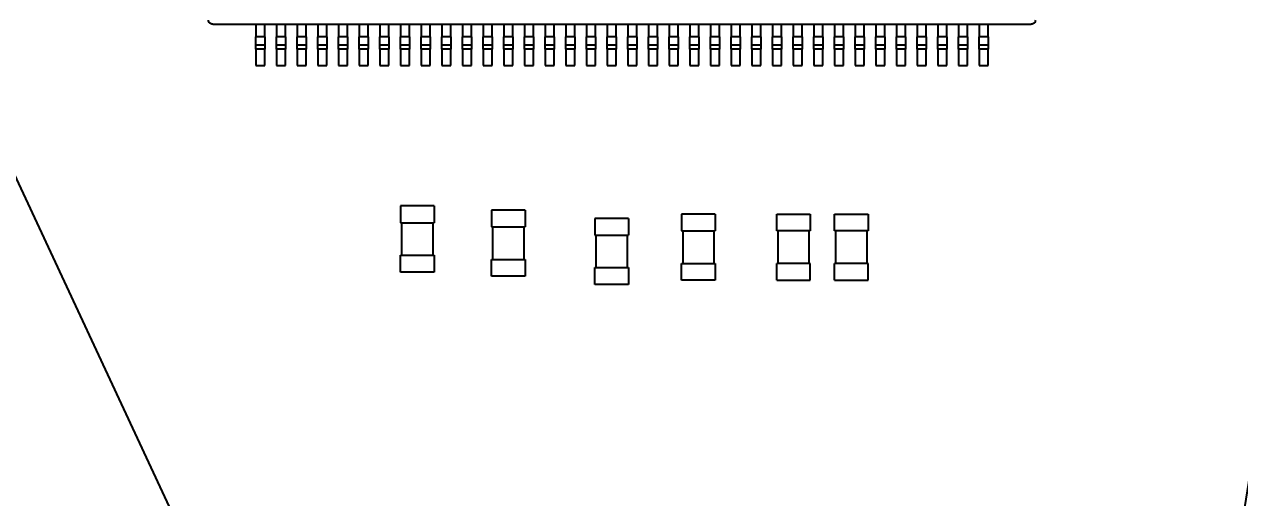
# Paper-space layout 'Layout1' of a CAD drawing. Header units: millimetres. Extents: x 0 to 841, y 0 to 594.
# Drawn here: x 187.5 to 246.3, y 392.5 to 415.5 of the extents above; entities that cross this region are included whole.
import ezdxf
from ezdxf import colors
from ezdxf.entities.mleader import LeaderData, LeaderLine
from ezdxf.math import Vec2, Vec3

# ---------------------------------------------------------------- set-up
doc = ezdxf.new("R2010")
doc.units = ezdxf.units.MM
doc.layers.get('0').update_dxf_attribs({"lineweight": 50})
doc.styles.add('GOST-2.304_Type-B_italic', font='GOST Common Italic.ttf')

# ---------------------------------------------------------------- blocks, each defined once
blk = doc.blocks.new('_Dot')
at = {"color": 0, "linetype": 'ByBlock', "lineweight": -2}
blk.add_line((-0.5, 0), (-1, 0), dxfattribs=at)
at = {"color": 0, "linetype": 'ByBlock', "lineweight": 90, "const_width": 0.5}
blk.add_lwpolyline([(-0.25, 0, 1), (0.25, 0, 1)], format="xyb", close=True, dxfattribs=at)

psp = doc.layouts.get("Layout1")

# ---------------------------------------------------------------- linework, layer by layer
at = {"color": 18, "linetype": 'Continuous', "lineweight": 25, "true_color": 0x000000}
for p, q in [((196.58, 415.456), (196.58, 415.455)), ((196.58, 415.455), (198.66, 415.455)), ((198.66, 415.455), (199.1, 415.455)), ((198.66, 415.455), (198.66, 414.855)), ((199.1, 414.855), (199.1, 415.455)), ((199.1, 415.455), (199.66, 415.455)), ((199.66, 415.455), (199.66, 414.855)), ((199.66, 415.455), (200.1, 415.455)), ((200.1, 414.855), (200.1, 415.455)), ((200.1, 415.455), (200.66, 415.455)), ((200.66, 415.455), (200.66, 414.855)), ((200.66, 415.455), (201.1, 415.455)), ((201.1, 414.855), (201.1, 415.455)), ((201.1, 415.455), (201.66, 415.455)), ((201.66, 415.455), (202.1, 415.455)), ((201.66, 415.455), (201.66, 414.855)), ((202.1, 414.855), (202.1, 415.455)), ((202.1, 415.455), (202.66, 415.455)), ((202.66, 415.455), (203.1, 415.455)), ((202.66, 415.455), (202.66, 414.855)), ((203.1, 414.855), (203.1, 415.455)), ((203.1, 415.455), (203.66, 415.455)), ((203.66, 415.455), (203.66, 414.855)), ((203.66, 415.455), (204.1, 415.455)), ((204.1, 414.855), (204.1, 415.455)), ((204.1, 415.455), (204.66, 415.455)), ((204.66, 415.455), (204.66, 414.855)), ((204.66, 415.455), (205.1, 415.455)), ((205.1, 414.855), (205.1, 415.455)), ((205.1, 415.455), (205.66, 415.455)), ((205.66, 415.455), (206.1, 415.455)), ((205.66, 415.455), (205.66, 414.855)), ((206.1, 414.855), (206.1, 415.455)), ((206.1, 415.455), (206.66, 415.455)), ((206.66, 415.455), (207.1, 415.455)), ((206.66, 415.455), (206.66, 414.855)), ((207.1, 414.855), (207.1, 415.455)), ((207.1, 415.455), (207.66, 415.455)), ((207.66, 415.455), (207.66, 414.855)), ((207.66, 415.455), (208.1, 415.455)), ((208.1, 414.855), (208.1, 415.455)), ((208.1, 415.455), (208.66, 415.455)), ((208.66, 415.455), (208.66, 414.855)), ((208.66, 415.455), (209.1, 415.455)), ((209.1, 414.855), (209.1, 415.455)), ((209.1, 415.455), (209.66, 415.455)), ((209.66, 415.455), (209.66, 414.855)), ((209.66, 415.455), (210.1, 415.455)), ((210.1, 414.855), (210.1, 415.455)), ((210.1, 415.455), (210.66, 415.455)), ((210.66, 415.455), (210.66, 414.855)), ((210.66, 415.455), (211.1, 415.455)), ((211.1, 414.855), (211.1, 415.455)), ((211.1, 415.455), (211.66, 415.455)), ((211.66, 415.455), (211.66, 414.855)), ((211.66, 415.455), (212.1, 415.455)), ((212.1, 414.855), (212.1, 415.455)), ((212.1, 415.455), (212.66, 415.455)), ((212.66, 415.455), (212.66, 414.855)), ((212.66, 415.455), (213.1, 415.455)), ((213.1, 414.855), (213.1, 415.455)), ((213.1, 415.455), (213.66, 415.455)), ((213.66, 415.455), (213.66, 414.855)), ((213.66, 415.455), (214.1, 415.455)), ((214.1, 414.855), (214.1, 415.455)), ((214.1, 415.455), (214.66, 415.455)), ((214.66, 415.455), (215.1, 415.455)), ((214.66, 415.455), (214.66, 414.855)), ((215.1, 414.855), (215.1, 415.455)), ((215.1, 415.455), (215.66, 415.455)), ((215.66, 415.455), (216.1, 415.455)), ((215.66, 415.455), (215.66, 414.855)), ((216.1, 414.855), (216.1, 415.455)), ((216.1, 415.455), (216.66, 415.455)), ((216.66, 415.455), (216.66, 414.855)), ((216.66, 415.455), (217.1, 415.455)), ((217.1, 414.855), (217.1, 415.455)), ((217.1, 415.455), (217.66, 415.455)), ((217.66, 415.455), (218.1, 415.455)), ((217.66, 415.455), (217.66, 414.855)), ((218.1, 414.855), (218.1, 415.455)), ((218.1, 415.455), (218.66, 415.455)), ((218.66, 415.455), (218.66, 414.855)), ((218.66, 415.455), (219.1, 415.455)), ((219.1, 414.855), (219.1, 415.455)), ((219.1, 415.455), (219.66, 415.455)), ((219.66, 415.455), (220.1, 415.455)), ((219.66, 415.455), (219.66, 414.855)), ((220.1, 414.855), (220.1, 415.455)), ((220.1, 415.455), (220.66, 415.455)), ((220.66, 415.455), (220.66, 414.855)), ((220.66, 415.455), (221.1, 415.455)), ((221.1, 414.855), (221.1, 415.455)), ((221.1, 415.455), (221.66, 415.455)), ((221.66, 415.455), (222.1, 415.455)), ((221.66, 415.455), (221.66, 414.855)), ((222.1, 414.855), (222.1, 415.455)), ((222.1, 415.455), (222.66, 415.455)), ((222.66, 415.455), (223.1, 415.455)), ((222.66, 415.455), (222.66, 414.855)), ((223.1, 414.855), (223.1, 415.455)), ((223.1, 415.455), (223.66, 415.455)), ((223.66, 415.455), (223.66, 414.855)), ((223.66, 415.455), (224.1, 415.455)), ((224.1, 414.855), (224.1, 415.455)), ((224.1, 415.455), (224.66, 415.455)), ((224.66, 415.455), (224.66, 414.855)), ((224.66, 415.455), (225.1, 415.455)), ((225.1, 414.855), (225.1, 415.455)), ((225.1, 415.455), (225.66, 415.455)), ((225.66, 415.455), (226.1, 415.455)), ((225.66, 415.455), (225.66, 414.855)), ((226.1, 414.855), (226.1, 415.455)), ((226.1, 415.455), (226.66, 415.455)), ((226.66, 415.455), (226.66, 414.855)), ((226.66, 415.455), (227.1, 415.455)), ((227.1, 414.855), (227.1, 415.455)), ((227.1, 415.455), (227.66, 415.455)), ((227.66, 415.455), (227.66, 414.855)), ((227.66, 415.455), (228.1, 415.455)), ((228.1, 414.855), (228.1, 415.455)), ((228.1, 415.455), (228.66, 415.455)), ((228.66, 415.455), (228.66, 414.855)), ((228.66, 415.455), (229.1, 415.455)), ((229.1, 414.855), (229.1, 415.455)), ((229.1, 415.455), (229.66, 415.455)), ((229.66, 415.455), (229.66, 414.855)), ((229.66, 415.455), (230.1, 415.455)), ((230.1, 414.855), (230.1, 415.455)), ((230.1, 415.455), (230.66, 415.455)), ((230.66, 415.455), (231.1, 415.455)), ((230.66, 415.455), (230.66, 414.855)), ((231.1, 414.855), (231.1, 415.455)), ((231.1, 415.455), (231.66, 415.455)), ((231.66, 415.455), (231.66, 414.855)), ((231.66, 415.455), (232.1, 415.455)), ((232.1, 414.855), (232.1, 415.455)), ((232.1, 415.455), (232.66, 415.455)), ((232.66, 415.455), (233.1, 415.455)), ((232.66, 415.455), (232.66, 414.855)), ((233.1, 414.855), (233.1, 415.455)), ((233.1, 415.455), (233.66, 415.455)), ((233.66, 415.455), (233.66, 414.855)), ((233.66, 415.455), (234.1, 415.455)), ((234.1, 414.855), (234.1, 415.455)), ((234.1, 415.455), (236.18, 415.455)), ((236.18, 415.455), (236.18, 415.456)), ((199.1, 414.855), (198.66, 414.855)), ((198.66, 414.455), (198.66, 414.855)), ((199.1, 414.855), (199.1, 414.455)), ((200.1, 414.855), (199.66, 414.855)), ((199.66, 414.455), (199.66, 414.855)), ((200.1, 414.855), (200.1, 414.455)), ((201.1, 414.855), (200.66, 414.855)), ((200.66, 414.455), (200.66, 414.855)), ((201.1, 414.855), (201.1, 414.455)), ((202.1, 414.855), (201.66, 414.855)), ((201.66, 414.455), (201.66, 414.855)), ((202.1, 414.855), (202.1, 414.455)), ((203.1, 414.855), (202.66, 414.855)), ((202.66, 414.455), (202.66, 414.855)), ((203.1, 414.855), (203.1, 414.455)), ((204.1, 414.855), (203.66, 414.855)), ((203.66, 414.455), (203.66, 414.855)), ((204.1, 414.855), (204.1, 414.455)), ((205.1, 414.855), (204.66, 414.855)), ((204.66, 414.455), (204.66, 414.855)), ((205.1, 414.855), (205.1, 414.455)), ((206.1, 414.855), (205.66, 414.855)), ((205.66, 414.455), (205.66, 414.855)), ((206.1, 414.855), (206.1, 414.455)), ((207.1, 414.855), (206.66, 414.855)), ((206.66, 414.455), (206.66, 414.855)), ((207.1, 414.855), (207.1, 414.455)), ((208.1, 414.855), (207.66, 414.855)), ((207.66, 414.455), (207.66, 414.855)), ((208.1, 414.855), (208.1, 414.455)), ((209.1, 414.855), (208.66, 414.855)), ((208.66, 414.455), (208.66, 414.855)), ((209.1, 414.855), (209.1, 414.455)), ((210.1, 414.855), (209.66, 414.855)), ((209.66, 414.455), (209.66, 414.855)), ((210.1, 414.855), (210.1, 414.455)), ((211.1, 414.855), (210.66, 414.855)), ((210.66, 414.455), (210.66, 414.855)), ((211.1, 414.855), (211.1, 414.455)), ((212.1, 414.855), (211.66, 414.855)), ((211.66, 414.455), (211.66, 414.855)), ((212.1, 414.855), (212.1, 414.455)), ((213.1, 414.855), (212.66, 414.855)), ((212.66, 414.455), (212.66, 414.855)), ((213.1, 414.855), (213.1, 414.455)), ((214.1, 414.855), (213.66, 414.855)), ((213.66, 414.455), (213.66, 414.855)), ((214.1, 414.855), (214.1, 414.455)), ((215.1, 414.855), (214.66, 414.855)), ((214.66, 414.455), (214.66, 414.855)), ((215.1, 414.855), (215.1, 414.455)), ((216.1, 414.855), (215.66, 414.855)), ((215.66, 414.455), (215.66, 414.855)), ((216.1, 414.855), (216.1, 414.455)), ((217.1, 414.855), (216.66, 414.855)), ((216.66, 414.455), (216.66, 414.855)), ((217.1, 414.855), (217.1, 414.455)), ((218.1, 414.855), (217.66, 414.855)), ((217.66, 414.455), (217.66, 414.855)), ((218.1, 414.855), (218.1, 414.455)), ((219.1, 414.855), (218.66, 414.855)), ((218.66, 414.455), (218.66, 414.855)), ((219.1, 414.855), (219.1, 414.455)), ((220.1, 414.855), (219.66, 414.855)), ((219.66, 414.455), (219.66, 414.855)), ((220.1, 414.855), (220.1, 414.455)), ((221.1, 414.855), (220.66, 414.855)), ((220.66, 414.455), (220.66, 414.855)), ((221.1, 414.855), (221.1, 414.455)), ((222.1, 414.855), (221.66, 414.855)), ((221.66, 414.455), (221.66, 414.855)), ((222.1, 414.855), (222.1, 414.455)), ((223.1, 414.855), (222.66, 414.855)), ((222.66, 414.455), (222.66, 414.855)), ((223.1, 414.855), (223.1, 414.455)), ((224.1, 414.855), (223.66, 414.855)), ((223.66, 414.455), (223.66, 414.855)), ((224.1, 414.855), (224.1, 414.455)), ((225.1, 414.855), (224.66, 414.855)), ((224.66, 414.455), (224.66, 414.855)), ((225.1, 414.855), (225.1, 414.455)), ((226.1, 414.855), (225.66, 414.855)), ((225.66, 414.455), (225.66, 414.855)), ((226.1, 414.855), (226.1, 414.455)), ((227.1, 414.855), (226.66, 414.855)), ((226.66, 414.455), (226.66, 414.855)), ((227.1, 414.855), (227.1, 414.455)), ((228.1, 414.855), (227.66, 414.855)), ((227.66, 414.455), (227.66, 414.855)), ((228.1, 414.855), (228.1, 414.455)), ((229.1, 414.855), (228.66, 414.855)), ((228.66, 414.455), (228.66, 414.855)), ((229.1, 414.855), (229.1, 414.455)), ((230.1, 414.855), (229.66, 414.855)), ((229.66, 414.455), (229.66, 414.855)), ((230.1, 414.855), (230.1, 414.455)), ((231.1, 414.855), (230.66, 414.855)), ((230.66, 414.455), (230.66, 414.855)), ((231.1, 414.855), (231.1, 414.455)), ((232.1, 414.855), (231.66, 414.855)), ((231.66, 414.455), (231.66, 414.855)), ((232.1, 414.855), (232.1, 414.455)), ((233.1, 414.855), (232.66, 414.855)), ((232.66, 414.455), (232.66, 414.855)), ((233.1, 414.855), (233.1, 414.455)), ((234.1, 414.855), (233.66, 414.855)), ((233.66, 414.455), (233.66, 414.855)), ((234.1, 414.855), (234.1, 414.455)), ((198.66, 414.455), (199.1, 414.455)), ((198.66, 414.255), (198.66, 414.455)), ((199.1, 414.255), (198.66, 414.255)), ((198.66, 414.255), (198.66, 413.455)), ((199.1, 414.455), (199.1, 414.255)), ((199.1, 413.455), (199.1, 414.255)), ((199.66, 414.455), (200.1, 414.455)), ((199.66, 414.255), (199.66, 414.455)), ((200.1, 414.255), (199.66, 414.255)), ((199.66, 414.255), (199.66, 413.455)), ((200.1, 414.455), (200.1, 414.255)), ((200.1, 413.455), (200.1, 414.255)), ((200.66, 414.455), (201.1, 414.455)), ((200.66, 414.255), (200.66, 414.455)), ((201.1, 414.255), (200.66, 414.255)), ((200.66, 414.255), (200.66, 413.455)), ((201.1, 414.455), (201.1, 414.255)), ((201.1, 413.455), (201.1, 414.255)), ((201.66, 414.455), (202.1, 414.455)), ((201.66, 414.255), (201.66, 414.455)), ((202.1, 414.255), (201.66, 414.255)), ((201.66, 414.255), (201.66, 413.455)), ((202.1, 414.455), (202.1, 414.255)), ((202.1, 413.455), (202.1, 414.255)), ((202.66, 414.455), (203.1, 414.455)), ((202.66, 414.255), (202.66, 414.455)), ((203.1, 414.255), (202.66, 414.255)), ((202.66, 414.255), (202.66, 413.455)), ((203.1, 414.455), (203.1, 414.255)), ((203.1, 413.455), (203.1, 414.255)), ((203.66, 414.455), (204.1, 414.455)), ((203.66, 414.255), (203.66, 414.455)), ((204.1, 414.255), (203.66, 414.255)), ((203.66, 414.255), (203.66, 413.455)), ((204.1, 414.455), (204.1, 414.255)), ((204.1, 413.455), (204.1, 414.255)), ((204.66, 414.455), (205.1, 414.455)), ((204.66, 414.255), (204.66, 414.455)), ((205.1, 414.255), (204.66, 414.255)), ((204.66, 414.255), (204.66, 413.455)), ((205.1, 414.455), (205.1, 414.255)), ((205.1, 413.455), (205.1, 414.255)), ((205.66, 414.455), (206.1, 414.455)), ((205.66, 414.255), (205.66, 414.455)), ((206.1, 414.255), (205.66, 414.255)), ((205.66, 414.255), (205.66, 413.455)), ((206.1, 413.455), (206.1, 414.255)), ((206.66, 414.455), (207.1, 414.455)), ((206.66, 414.255), (206.66, 414.455)), ((207.1, 414.255), (206.66, 414.255)), ((206.66, 414.255), (206.66, 413.455)), ((207.1, 414.455), (207.1, 414.255)), ((207.1, 413.455), (207.1, 414.255)), ((207.66, 414.455), (208.1, 414.455)), ((207.66, 414.255), (207.66, 414.455)), ((208.1, 414.255), (207.66, 414.255)), ((207.66, 414.255), (207.66, 413.455)), ((208.1, 414.455), (208.1, 414.255)), ((208.1, 413.455), (208.1, 414.255)), ((208.66, 414.455), (209.1, 414.455)), ((208.66, 414.255), (208.66, 414.455)), ((209.1, 414.255), (208.66, 414.255)), ((208.66, 414.255), (208.66, 413.455)), ((209.1, 414.455), (209.1, 414.255)), ((209.1, 413.455), (209.1, 414.255)), ((209.66, 414.455), (210.1, 414.455)), ((209.66, 414.255), (209.66, 414.455)), ((210.1, 414.255), (209.66, 414.255)), ((209.66, 414.255), (209.66, 413.455)), ((210.1, 414.455), (210.1, 414.255)), ((210.1, 413.455), (210.1, 414.255)), ((210.66, 414.455), (211.1, 414.455)), ((210.66, 414.255), (210.66, 414.455)), ((211.1, 414.255), (210.66, 414.255)), ((210.66, 414.255), (210.66, 413.455)), ((211.1, 414.455), (211.1, 414.255)), ((211.1, 413.455), (211.1, 414.255)), ((211.66, 414.455), (212.1, 414.455)), ((211.66, 414.255), (211.66, 414.455)), ((212.1, 414.255), (211.66, 414.255)), ((211.66, 414.255), (211.66, 413.455)), ((212.1, 414.455), (212.1, 414.255)), ((212.1, 413.455), (212.1, 414.255)), ((212.66, 414.455), (213.1, 414.455)), ((212.66, 414.255), (212.66, 414.455)), ((213.1, 414.255), (212.66, 414.255)), ((212.66, 414.255), (212.66, 413.455)), ((213.1, 414.455), (213.1, 414.255)), ((213.1, 413.455), (213.1, 414.255)), ((213.66, 414.455), (214.1, 414.455)), ((213.66, 414.255), (213.66, 414.455)), ((214.1, 414.255), (213.66, 414.255)), ((213.66, 414.255), (213.66, 413.455)), ((214.1, 414.455), (214.1, 414.255)), ((214.1, 413.455), (214.1, 414.255)), ((214.66, 414.455), (215.1, 414.455)), ((214.66, 414.255), (214.66, 414.455)), ((215.1, 414.255), (214.66, 414.255)), ((214.66, 414.255), (214.66, 413.455)), ((215.1, 414.455), (215.1, 414.255)), ((215.1, 413.455), (215.1, 414.255)), ((215.66, 414.455), (216.1, 414.455)), ((215.66, 414.255), (215.66, 414.455)), ((216.1, 414.255), (215.66, 414.255)), ((215.66, 414.255), (215.66, 413.455)), ((216.1, 414.455), (216.1, 414.255)), ((216.1, 413.455), (216.1, 414.255)), ((216.66, 414.455), (217.1, 414.455)), ((216.66, 414.255), (216.66, 414.455)), ((217.1, 414.255), (216.66, 414.255)), ((216.66, 414.255), (216.66, 413.455)), ((217.1, 414.455), (217.1, 414.255)), ((217.1, 413.455), (217.1, 414.255)), ((217.66, 414.455), (218.1, 414.455)), ((217.66, 414.255), (217.66, 414.455)), ((218.1, 414.255), (217.66, 414.255)), ((217.66, 414.255), (217.66, 413.455)), ((218.1, 414.455), (218.1, 414.255)), ((218.1, 413.455), (218.1, 414.255)), ((218.66, 414.455), (219.1, 414.455)), ((218.66, 414.255), (218.66, 414.455)), ((219.1, 414.255), (218.66, 414.255)), ((218.66, 414.255), (218.66, 413.455)), ((219.1, 414.455), (219.1, 414.255)), ((219.1, 413.455), (219.1, 414.255)), ((219.66, 414.455), (220.1, 414.455)), ((219.66, 414.255), (219.66, 414.455)), ((220.1, 414.255), (219.66, 414.255)), ((219.66, 414.255), (219.66, 413.455)), ((220.1, 414.455), (220.1, 414.255)), ((220.1, 413.455), (220.1, 414.255)), ((220.66, 414.455), (221.1, 414.455)), ((220.66, 414.255), (220.66, 414.455)), ((221.1, 414.255), (220.66, 414.255)), ((220.66, 414.255), (220.66, 413.455)), ((221.1, 414.455), (221.1, 414.255)), ((221.1, 413.455), (221.1, 414.255)), ((221.66, 414.455), (222.1, 414.455)), ((221.66, 414.255), (221.66, 414.455)), ((222.1, 414.255), (221.66, 414.255)), ((221.66, 414.255), (221.66, 413.455)), ((222.1, 414.455), (222.1, 414.255)), ((222.1, 413.455), (222.1, 414.255)), ((222.66, 414.455), (223.1, 414.455)), ((222.66, 414.255), (222.66, 414.455)), ((223.1, 414.255), (222.66, 414.255)), ((222.66, 414.255), (222.66, 413.455)), ((223.1, 414.455), (223.1, 414.255)), ((223.1, 413.455), (223.1, 414.255)), ((223.66, 414.455), (224.1, 414.455)), ((223.66, 414.255), (223.66, 414.455)), ((224.1, 414.255), (223.66, 414.255)), ((223.66, 414.255), (223.66, 413.455)), ((224.1, 414.455), (224.1, 414.255)), ((224.1, 413.455), (224.1, 414.255)), ((224.66, 414.455), (225.1, 414.455)), ((224.66, 414.255), (224.66, 414.455)), ((225.1, 414.255), (224.66, 414.255)), ((224.66, 414.255), (224.66, 413.455)), ((225.1, 414.455), (225.1, 414.255)), ((225.1, 413.455), (225.1, 414.255)), ((225.66, 414.455), (226.1, 414.455)), ((225.66, 414.255), (225.66, 414.455)), ((226.1, 414.255), (225.66, 414.255)), ((225.66, 414.255), (225.66, 413.455)), ((226.1, 414.455), (226.1, 414.255)), ((226.1, 413.455), (226.1, 414.255)), ((226.66, 414.455), (227.1, 414.455)), ((226.66, 414.255), (226.66, 414.455)), ((227.1, 414.255), (226.66, 414.255)), ((226.66, 414.255), (226.66, 413.455)), ((227.1, 414.455), (227.1, 414.255)), ((227.1, 413.455), (227.1, 414.255)), ((227.66, 414.455), (228.1, 414.455)), ((227.66, 414.255), (227.66, 414.455)), ((228.1, 414.255), (227.66, 414.255)), ((227.66, 414.255), (227.66, 413.455)), ((228.1, 414.455), (228.1, 414.255)), ((228.1, 413.455), (228.1, 414.255)), ((228.66, 414.455), (229.1, 414.455)), ((228.66, 414.255), (228.66, 414.455)), ((229.1, 414.255), (228.66, 414.255)), ((228.66, 414.255), (228.66, 413.455)), ((229.1, 414.455), (229.1, 414.255)), ((229.1, 413.455), (229.1, 414.255)), ((229.66, 414.455), (230.1, 414.455)), ((229.66, 414.255), (229.66, 414.455)), ((230.1, 414.255), (229.66, 414.255)), ((229.66, 414.255), (229.66, 413.455)), ((230.1, 414.455), (230.1, 414.255)), ((230.1, 413.455), (230.1, 414.255)), ((230.66, 414.455), (231.1, 414.455)), ((230.66, 414.255), (230.66, 414.455)), ((231.1, 414.255), (230.66, 414.255)), ((230.66, 414.255), (230.66, 413.455)), ((231.1, 414.455), (231.1, 414.255)), ((231.1, 413.455), (231.1, 414.255)), ((231.66, 414.455), (232.1, 414.455)), ((231.66, 414.255), (231.66, 414.455)), ((232.1, 414.255), (231.66, 414.255)), ((231.66, 414.255), (231.66, 413.455)), ((232.1, 414.455), (232.1, 414.255)), ((232.1, 413.455), (232.1, 414.255)), ((232.66, 414.455), (233.1, 414.455)), ((232.66, 414.255), (232.66, 414.455)), ((233.1, 414.255), (232.66, 414.255)), ((232.66, 414.255), (232.66, 413.455)), ((233.1, 414.455), (233.1, 414.255)), ((233.1, 413.455), (233.1, 414.255)), ((233.66, 414.455), (234.1, 414.455)), ((233.66, 414.255), (233.66, 414.455)), ((234.1, 414.255), (233.66, 414.255)), ((233.66, 414.255), (233.66, 413.455)), ((234.1, 414.455), (234.1, 414.255)), ((234.1, 413.455), (234.1, 414.255)), ((198.66, 413.455), (199.1, 413.455)), ((199.66, 413.455), (200.1, 413.455)), ((200.66, 413.455), (201.1, 413.455)), ((201.66, 413.455), (202.1, 413.455)), ((202.66, 413.455), (203.1, 413.455)), ((203.66, 413.455), (204.1, 413.455)), ((204.66, 413.455), (205.1, 413.455)), ((205.66, 413.455), (206.1, 413.455)), ((206.66, 413.455), (207.1, 413.455)), ((207.66, 413.455), (208.1, 413.455)), ((208.66, 413.455), (209.1, 413.455)), ((209.66, 413.455), (210.1, 413.455)), ((210.66, 413.455), (211.1, 413.455)), ((211.66, 413.455), (212.1, 413.455)), ((212.66, 413.455), (213.1, 413.455)), ((213.66, 413.455), (214.1, 413.455)), ((214.66, 413.455), (215.1, 413.455)), ((215.66, 413.455), (216.1, 413.455)), ((216.66, 413.455), (217.1, 413.455)), ((217.66, 413.455), (218.1, 413.455)), ((218.66, 413.455), (219.1, 413.455)), ((219.66, 413.455), (220.1, 413.455)), ((220.66, 413.455), (221.1, 413.455)), ((221.66, 413.455), (222.1, 413.455)), ((222.66, 413.455), (223.1, 413.455)), ((223.66, 413.455), (224.1, 413.455)), ((224.66, 413.455), (225.1, 413.455)), ((225.66, 413.455), (226.1, 413.455)), ((226.66, 413.455), (227.1, 413.455)), ((227.66, 413.455), (228.1, 413.455)), ((228.66, 413.455), (229.1, 413.455)), ((229.66, 413.455), (230.1, 413.455)), ((230.66, 413.455), (231.1, 413.455)), ((231.66, 413.455), (232.1, 413.455)), ((232.66, 413.455), (233.1, 413.455)), ((233.66, 413.455), (234.1, 413.455)), ((207.292, 406.655), (205.668, 406.655)), ((205.668, 406.655), (205.668, 405.843)), ((207.292, 406.655), (207.292, 405.843)), ((211.692, 406.455), (210.068, 406.455)), ((210.068, 406.455), (210.068, 405.643)), ((211.692, 406.455), (211.692, 405.643)), ((205.668, 405.843), (207.292, 405.843)), ((205.718, 405.843), (205.718, 404.267)), ((207.242, 404.267), (207.242, 405.843)), ((216.692, 406.055), (215.068, 406.055)), ((215.068, 406.055), (215.068, 405.243)), ((216.692, 406.055), (216.692, 405.243)), ((220.892, 406.255), (219.268, 406.255)), ((219.268, 406.255), (219.268, 405.443)), ((220.892, 406.255), (220.892, 405.443)), ((223.868, 405.443), (223.868, 406.255)), ((223.868, 406.255), (225.492, 406.255)), ((225.492, 406.255), (225.492, 405.443)), ((226.668, 405.443), (226.668, 406.255)), ((226.668, 406.255), (228.292, 406.255)), ((228.292, 406.255), (228.292, 405.443)), ((210.068, 405.643), (211.692, 405.643)), ((210.118, 405.643), (210.118, 404.067)), ((211.642, 404.067), (211.642, 405.643)), ((215.068, 405.243), (216.692, 405.243)), ((215.118, 405.243), (215.118, 403.667)), ((216.642, 403.667), (216.642, 405.243)), ((219.268, 405.443), (220.892, 405.443)), ((219.318, 405.443), (219.318, 403.867)), ((220.842, 403.867), (220.842, 405.443)), ((225.492, 405.443), (223.868, 405.443)), ((223.918, 405.443), (223.918, 403.867)), ((225.442, 403.867), (225.442, 405.443)), ((228.292, 405.443), (226.668, 405.443)), ((226.718, 405.443), (226.718, 403.867)), ((228.242, 403.867), (228.242, 405.443)), ((205.668, 404.267), (207.292, 404.267)), ((205.668, 403.455), (205.668, 404.267)), ((207.292, 404.267), (207.292, 403.455)), ((210.068, 404.067), (211.692, 404.067)), ((210.068, 403.255), (210.068, 404.067)), ((211.692, 404.067), (211.692, 403.255)), ((207.292, 403.455), (205.668, 403.455)), ((215.068, 403.667), (216.692, 403.667)), ((215.068, 402.855), (215.068, 403.667)), ((216.692, 403.667), (216.692, 402.855)), ((219.268, 403.867), (220.892, 403.867)), ((219.268, 403.055), (219.268, 403.867)), ((220.892, 403.867), (220.892, 403.055)), ((225.492, 403.867), (223.868, 403.867)), ((223.868, 403.055), (223.868, 403.867)), ((225.492, 403.055), (225.492, 403.867)), ((228.292, 403.867), (226.668, 403.867)), ((226.668, 403.055), (226.668, 403.867)), ((228.292, 403.055), (228.292, 403.867)), ((211.692, 403.255), (210.068, 403.255)), ((216.692, 402.855), (215.068, 402.855)), ((220.892, 403.055), (219.268, 403.055)), ((223.868, 403.055), (225.492, 403.055)), ((226.668, 403.055), (228.292, 403.055))]:
    psp.add_line(p, q, dxfattribs=at)
at = {"color": 18, "linetype": 'Continuous', "lineweight": 25, "true_color": 0x000000, "flags": 128}
psp.add_lwpolyline([(206.1, 414.455), (206.1, 414.451), (206.1, 414.44), (206.1, 414.422), (206.1, 414.397), (206.1, 414.366), (206.1, 414.332), (206.1, 414.294), (206.1, 414.255)], dxfattribs=at)
at = {"color": 18, "linetype": 'Continuous', "lineweight": 25, "true_color": 0x000000}
for points, knots in [([(196.58, 415.455), (196.554, 415.458), (196.501, 415.464), (196.435, 415.511), (196.389, 415.577), (196.383, 415.629), (196.38, 415.655)], [0, 0, 0, 0, 0.249988, 0.5, 0.750012, 1, 1, 1, 1]), ([(236.38, 415.655), (236.377, 415.629), (236.371, 415.577), (236.325, 415.511), (236.258, 415.464), (236.206, 415.458), (236.18, 415.455)], [0, 0, 0, 0, 0.249991, 0.500033, 0.750009, 1, 1, 1, 1])]:
    psp.add_open_spline(points, degree=3, knots=knots, dxfattribs=at)

# ---------------------------------------------------------------- leaders
at = {"color": 18, "lineweight": 20, "true_color": 0x000000}
ml = psp.add_multileader_mtext('Standard', dxfattribs=at)
ml.set_content('12', color=(0, 0, 0), style='GOST-2.304_Type-B_italic')
ml.set_leader_properties()
ml.set_arrow_properties(name='DOT')
ml.build(insert=Vec2(0, 0))
ml.multileader.update_dxf_attribs({"text_left_attachment_type": 6, "text_right_attachment_type": 6, "dogleg_length": 0, "arrow_head_size": 1})
ctx = ml.context
ctx.base_point, ctx.arrow_head_size, ctx.landing_gap_size, ctx.plane_origin = Vec3(113.587, 556.88), 1, 0, Vec3(175.685, 385.934)
ctx.left_attachment, ctx.right_attachment, ctx.text_align_type = 6, 6, 2
notes = []
notes.append((ctx, [(0, (1, 1, 0), (117.757, 556.88), (-1, 0), 0, [(0, [(199.155, 382.062)], 0, [])])]))
ctx.mtext.insert, ctx.mtext.alignment, ctx.mtext.flow_direction = Vec3(117.757, 561.68), 3, 5
ml = psp.add_multileader_mtext('Standard', dxfattribs=at)
ml.set_content('10', color=(0, 0, 0), style='GOST-2.304_Type-B_italic')
ml.set_leader_properties()
ml.set_arrow_properties(name='DOT')
ml.build(insert=Vec2(0, 0))
ml.multileader.update_dxf_attribs({"text_left_attachment_type": 6, "text_right_attachment_type": 6, "dogleg_length": 0, "arrow_head_size": 1})
ctx = ml.context
ctx.base_point, ctx.arrow_head_size, ctx.landing_gap_size, ctx.plane_origin = Vec3(229.714, 311.899), 1, 0, Vec3(256.68, 431.335)
ctx.left_attachment, ctx.right_attachment, ctx.text_align_type = 6, 6, 2
notes.append((ctx, [(0, (1, 1, 0), (233.742, 311.899), (-1, 0), 0, [(0, [(253.516, 436.18)], 0, [])])]))
ctx.mtext.insert, ctx.mtext.alignment, ctx.mtext.flow_direction = Vec3(233.742, 316.699), 3, 5
for ctx, leaders in notes:
    for number, flags, end, landing, length, lines in leaders:
        leader = LeaderData()
        leader.index, (leader.has_last_leader_line, leader.has_dogleg_vector, leader.attachment_direction) = number, flags
        leader.last_leader_point, leader.dogleg_vector, leader.dogleg_length = Vec3(end), Vec3(landing), length
        for number, points, colour, breaks in lines:
            line = LeaderLine()
            line.index, line.vertices, line.color, line.breaks = number, Vec3.list(points), colors.encode_raw_color(colour), breaks
            leader.lines.append(line)
        ctx.leaders.append(leader)

doc.saveas('drawing.dxf')
